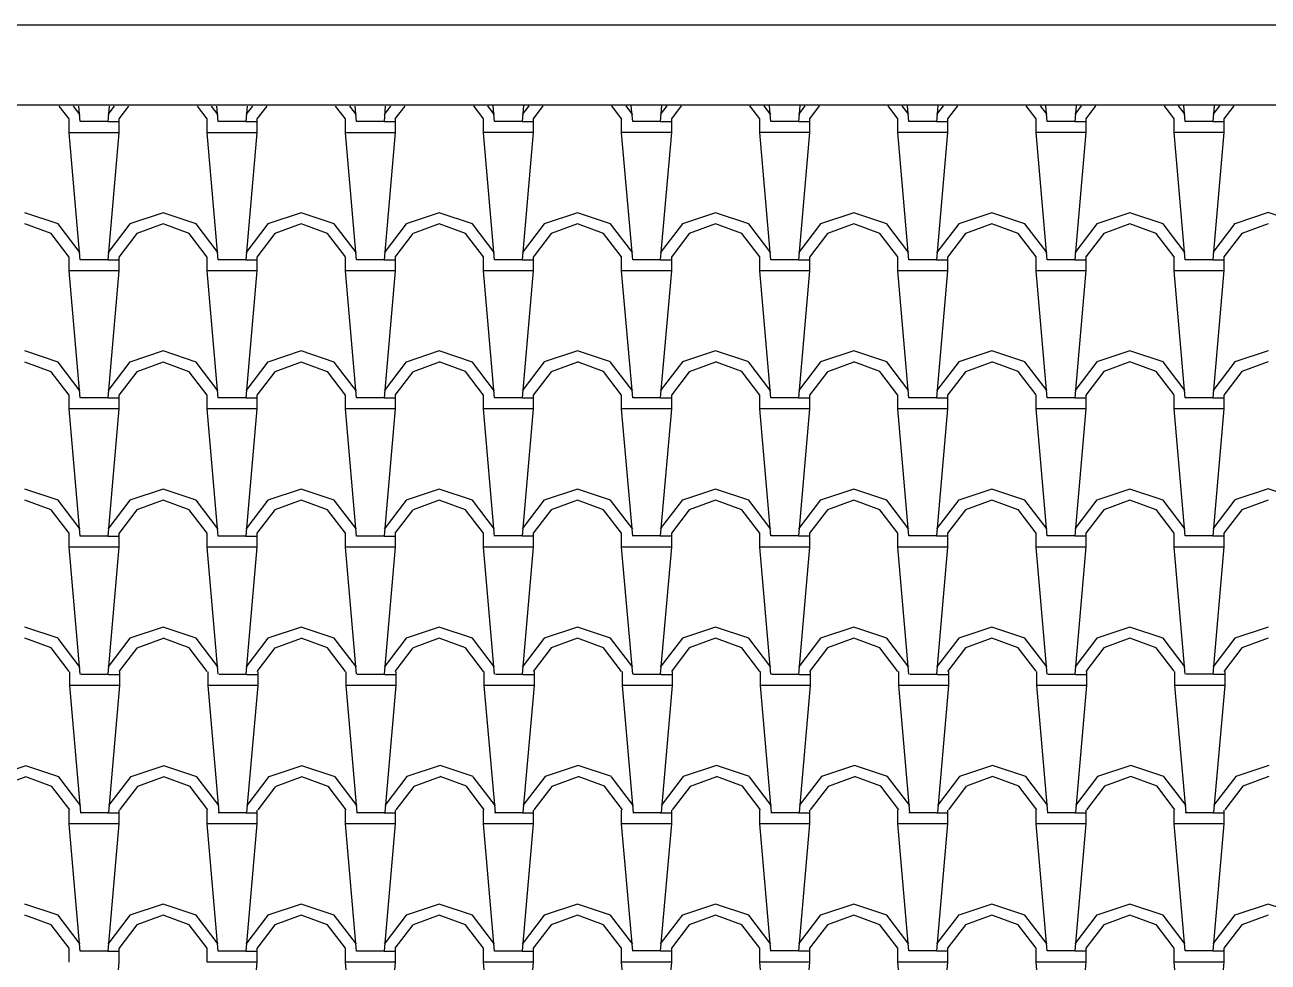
# Model space of a CAD drawing. Extents: x 32549 to 39694, y 7645 to 11950.
# Drawn here: x 34575.8 to 34710.8, y 9009.8 to 9111.5 of the extents above; entities that cross this region are included whole.
import ezdxf

# ---------------------------------------------------------------- set-up
doc = ezdxf.new("R2010")
doc.units = 0
doc.header["$LTSCALE"] = 80
doc.header["$MEASUREMENT"] = 0
doc.layers.add('C3', color=3, linetype='CONTINUOUS')
doc.layers.add('ROOF', color=11, linetype='CONTINUOUS')

msp = doc.modelspace()

# ---------------------------------------------------------------- linework, layer by layer
at = {"layer": 'C3'}
for p, q in [((34171.15, 9111.55), (34986.15, 9111.55)), ((34171.15, 9102.88), (34986.15, 9102.88))]:
    msp.add_line(p, q, dxfattribs=at)
at = {"layer": 'ROOF'}
for p, q in [((34580.64, 9101.34), (34579.57, 9102.73)), ((34581.84, 9101.78), (34581.12, 9102.73)), ((34581.84, 9101.04), (34581.69, 9102.73)), ((34584.98, 9102.73), (34584.84, 9101.04)), ((34585.55, 9102.73), (34584.84, 9101.8)), ((34587.1, 9102.73), (34586.03, 9101.33)), ((34595.64, 9101.34), (34594.57, 9102.73)), ((34596.84, 9101.79), (34596.12, 9102.73)), ((34596.84, 9101.04), (34596.69, 9102.73)), ((34599.98, 9102.73), (34599.84, 9101.04)), ((34600.55, 9102.73), (34599.84, 9101.8)), ((34602.1, 9102.73), (34601.03, 9101.33)), ((34610.64, 9101.35), (34609.58, 9102.73)), ((34611.84, 9101.79), (34611.12, 9102.73)), ((34611.84, 9101.04), (34611.69, 9102.73)), ((34614.98, 9102.73), (34614.84, 9101.05)), ((34615.55, 9102.73), (34614.84, 9101.8)), ((34617.1, 9102.73), (34616.03, 9101.34)), ((34625.64, 9101.35), (34624.58, 9102.74)), ((34626.84, 9101.79), (34626.12, 9102.74)), ((34626.84, 9101.04), (34626.69, 9102.74)), ((34629.98, 9102.74), (34629.84, 9101.05)), ((34630.55, 9102.74), (34629.84, 9101.81)), ((34632.1, 9102.74), (34631.03, 9101.34)), ((34640.64, 9101.35), (34639.58, 9102.74)), ((34641.84, 9101.79), (34641.12, 9102.74)), ((34641.84, 9101.04), (34641.69, 9102.74)), ((34644.98, 9102.74), (34644.84, 9101.05)), ((34645.55, 9102.74), (34644.84, 9101.81)), ((34647.1, 9102.74), (34646.04, 9101.34)), ((34655.64, 9101.35), (34654.58, 9102.74)), ((34656.84, 9101.79), (34656.12, 9102.74)), ((34656.84, 9101.05), (34656.69, 9102.74)), ((34659.99, 9102.74), (34659.84, 9101.05)), ((34660.55, 9102.74), (34659.84, 9101.81)), ((34662.1, 9102.74), (34661.04, 9101.34)), ((34670.64, 9101.35), (34669.58, 9102.74)), ((34671.84, 9101.8), (34671.12, 9102.74)), ((34671.84, 9101.05), (34671.69, 9102.74)), ((34674.99, 9102.74), (34674.84, 9101.05)), ((34675.55, 9102.74), (34674.84, 9101.81)), ((34677.1, 9102.74), (34676.04, 9101.34)), ((34685.64, 9101.36), (34684.58, 9102.74)), ((34686.84, 9101.8), (34686.12, 9102.74)), ((34686.84, 9101.05), (34686.69, 9102.74)), ((34689.99, 9102.74), (34689.84, 9101.06)), ((34690.55, 9102.74), (34689.84, 9101.81)), ((34692.11, 9102.74), (34691.04, 9101.35)), ((34700.64, 9101.36), (34699.58, 9102.75)), ((34701.84, 9101.8), (34701.12, 9102.75)), ((34701.84, 9101.05), (34701.69, 9102.75)), ((34705.55, 9102.75), (34704.84, 9101.82)), ((34704.99, 9102.75), (34704.84, 9101.06)), ((34707.11, 9102.75), (34706.04, 9101.35)), ((34580.64, 9099.84), (34580.64, 9101.34)), ((34584.84, 9101.04), (34581.84, 9101.04)), ((34584.84, 9101.04), (34586.04, 9101.04)), ((34586.04, 9101.34), (34586.04, 9099.84)), ((34595.64, 9099.84), (34595.64, 9101.34)), ((34599.84, 9101.04), (34596.84, 9101.04)), ((34599.84, 9101.04), (34601.04, 9101.04)), ((34601.04, 9101.34), (34601.04, 9099.84)), ((34610.64, 9099.84), (34610.64, 9101.34)), ((34614.84, 9101.04), (34611.84, 9101.04)), ((34614.84, 9101.04), (34616.04, 9101.04)), ((34616.04, 9101.34), (34616.04, 9099.84)), ((34625.64, 9099.85), (34625.64, 9101.35)), ((34629.84, 9101.05), (34626.84, 9101.05)), ((34629.84, 9101.05), (34631.04, 9101.05)), ((34631.04, 9101.35), (34631.04, 9099.85)), ((34640.64, 9099.85), (34640.64, 9101.35)), ((34644.84, 9101.05), (34641.84, 9101.05)), ((34644.84, 9101.05), (34646.04, 9101.05)), ((34646.04, 9101.35), (34646.04, 9099.85)), ((34655.64, 9099.85), (34655.64, 9101.35)), ((34659.84, 9101.05), (34656.84, 9101.05)), ((34659.84, 9101.05), (34661.04, 9101.05)), ((34661.04, 9101.35), (34661.04, 9099.85)), ((34670.64, 9099.85), (34670.64, 9101.35)), ((34674.84, 9101.05), (34671.84, 9101.05)), ((34674.84, 9101.05), (34676.04, 9101.05)), ((34676.04, 9101.35), (34676.04, 9099.85)), ((34685.64, 9099.85), (34685.64, 9101.35)), ((34689.84, 9101.05), (34686.84, 9101.05)), ((34689.84, 9101.05), (34691.04, 9101.05)), ((34691.04, 9101.35), (34691.04, 9099.85)), ((34700.64, 9099.85), (34700.64, 9101.35)), ((34704.84, 9101.05), (34701.84, 9101.05)), ((34704.84, 9101.05), (34706.04, 9101.05)), ((34706.04, 9101.35), (34706.04, 9099.85)), ((34581.84, 9086.04), (34580.64, 9099.84)), ((34584.84, 9099.84), (34580.64, 9099.84)), ((34586.04, 9099.84), (34584.84, 9099.84)), ((34586.04, 9099.84), (34584.84, 9086.04)), ((34596.84, 9086.04), (34595.64, 9099.84)), ((34599.84, 9099.84), (34595.64, 9099.84)), ((34601.04, 9099.84), (34599.84, 9099.84)), ((34601.04, 9099.84), (34599.84, 9086.04)), ((34611.84, 9086.04), (34610.64, 9099.84)), ((34614.84, 9099.84), (34610.64, 9099.84)), ((34616.04, 9099.85), (34614.84, 9086.05)), ((34616.04, 9099.84), (34614.84, 9099.84)), ((34629.84, 9099.85), (34625.64, 9099.85)), ((34626.84, 9086.04), (34625.64, 9099.84)), ((34631.04, 9099.85), (34629.84, 9099.85)), ((34631.04, 9099.85), (34629.84, 9086.05)), ((34644.84, 9099.85), (34640.64, 9099.85)), ((34641.84, 9086.04), (34640.64, 9099.84)), ((34646.04, 9099.85), (34644.84, 9099.85)), ((34646.04, 9099.85), (34644.84, 9086.05)), ((34656.84, 9086.05), (34655.64, 9099.85)), ((34659.84, 9099.85), (34655.64, 9099.85)), ((34661.04, 9099.85), (34659.84, 9099.85)), ((34661.04, 9099.85), (34659.84, 9086.05)), ((34671.84, 9086.05), (34670.64, 9099.85)), ((34674.84, 9099.85), (34670.64, 9099.85)), ((34676.04, 9099.85), (34674.84, 9099.85)), ((34676.04, 9099.85), (34674.84, 9086.05)), ((34686.84, 9086.05), (34685.64, 9099.85)), ((34689.84, 9099.85), (34685.64, 9099.85)), ((34691.04, 9099.86), (34689.84, 9086.06)), ((34691.04, 9099.85), (34689.84, 9099.85)), ((34704.84, 9099.85), (34700.64, 9099.85)), ((34701.84, 9086.05), (34700.64, 9099.85)), ((34706.04, 9099.86), (34704.84, 9086.06)), ((34706.04, 9099.85), (34704.84, 9099.85)), ((34579.44, 9089.94), (34575.84, 9091.14)), ((34578.69, 9088.89), (34575.84, 9089.94)), ((34581.84, 9086.78), (34579.44, 9089.93)), ((34587.24, 9089.95), (34584.84, 9086.8)), ((34590.84, 9091.14), (34587.24, 9089.94)), ((34594.44, 9089.94), (34590.84, 9091.14)), ((34593.69, 9088.89), (34590.84, 9089.94)), ((34596.84, 9086.79), (34594.44, 9089.94)), ((34602.24, 9089.95), (34599.84, 9086.8)), ((34605.84, 9091.14), (34602.24, 9089.94)), ((34605.84, 9089.93), (34602.99, 9088.88)), ((34609.44, 9089.94), (34605.84, 9091.14)), ((34608.69, 9088.89), (34605.84, 9089.94)), ((34611.84, 9086.79), (34609.44, 9089.94)), ((34617.24, 9089.95), (34614.84, 9086.8)), ((34620.84, 9091.14), (34617.24, 9089.94)), ((34620.84, 9089.94), (34617.99, 9088.89)), ((34624.44, 9089.94), (34620.84, 9091.14)), ((34623.69, 9088.89), (34620.84, 9089.94)), ((34626.84, 9086.79), (34624.44, 9089.94)), ((34632.24, 9089.96), (34629.84, 9086.81)), ((34635.84, 9091.15), (34632.24, 9089.95)), ((34635.84, 9089.94), (34632.99, 9088.89)), ((34639.44, 9089.95), (34635.84, 9091.15)), ((34638.69, 9088.9), (34635.84, 9089.95)), ((34641.84, 9086.79), (34639.44, 9089.94)), ((34647.24, 9089.96), (34644.84, 9086.81)), ((34650.84, 9091.15), (34647.24, 9089.95)), ((34650.84, 9089.94), (34647.99, 9088.89)), ((34654.44, 9089.95), (34650.84, 9091.15)), ((34653.69, 9088.9), (34650.84, 9089.95)), ((34656.84, 9086.79), (34654.44, 9089.94)), ((34662.24, 9089.96), (34659.84, 9086.81)), ((34665.84, 9091.15), (34662.24, 9089.95)), ((34665.84, 9089.94), (34662.99, 9088.89)), ((34669.44, 9089.95), (34665.84, 9091.15)), ((34668.69, 9088.9), (34665.84, 9089.95)), ((34671.84, 9086.8), (34669.44, 9089.95)), ((34677.24, 9089.96), (34674.84, 9086.81)), ((34680.84, 9091.15), (34677.24, 9089.95)), ((34680.84, 9089.94), (34677.99, 9088.89)), ((34684.44, 9089.95), (34680.84, 9091.15)), ((34683.69, 9088.9), (34680.84, 9089.95)), ((34686.84, 9086.8), (34684.44, 9089.95)), ((34692.24, 9089.96), (34689.84, 9086.81)), ((34695.84, 9091.15), (34692.24, 9089.95)), ((34695.84, 9089.95), (34692.99, 9088.9)), ((34699.44, 9089.95), (34695.84, 9091.15)), ((34698.69, 9088.9), (34695.84, 9089.95)), ((34701.84, 9086.8), (34699.44, 9089.95)), ((34707.24, 9089.97), (34704.84, 9086.82)), ((34710.84, 9091.16), (34707.24, 9089.96)), ((34710.84, 9089.95), (34707.99, 9088.9)), ((34714.44, 9089.96), (34710.84, 9091.16)), ((34580.64, 9086.34), (34578.69, 9088.89)), ((34587.98, 9088.88), (34586.03, 9086.33)), ((34590.84, 9089.93), (34587.99, 9088.88)), ((34595.64, 9086.34), (34593.69, 9088.89)), ((34602.98, 9088.88), (34601.03, 9086.33)), ((34610.64, 9086.35), (34608.69, 9088.9)), ((34617.98, 9088.89), (34616.03, 9086.34)), ((34625.64, 9086.35), (34623.69, 9088.9)), ((34632.98, 9088.89), (34631.03, 9086.34)), ((34640.64, 9086.35), (34638.69, 9088.9)), ((34647.99, 9088.89), (34646.04, 9086.34)), ((34655.64, 9086.35), (34653.69, 9088.9)), ((34662.99, 9088.89), (34661.04, 9086.34)), ((34670.64, 9086.35), (34668.69, 9088.9)), ((34677.99, 9088.89), (34676.04, 9086.34)), ((34685.64, 9086.36), (34683.69, 9088.91)), ((34692.99, 9088.9), (34691.04, 9086.35)), ((34700.64, 9086.36), (34698.69, 9088.91)), ((34707.99, 9088.9), (34706.04, 9086.35)), ((34580.64, 9084.84), (34580.64, 9086.34)), ((34584.84, 9086.04), (34581.84, 9086.04)), ((34584.84, 9086.04), (34586.04, 9086.04)), ((34586.04, 9086.34), (34586.04, 9084.84)), ((34595.64, 9084.84), (34595.64, 9086.34)), ((34599.84, 9086.04), (34596.84, 9086.04)), ((34599.84, 9086.04), (34601.04, 9086.04)), ((34601.04, 9086.34), (34601.04, 9084.84)), ((34610.64, 9084.84), (34610.64, 9086.34)), ((34614.84, 9086.04), (34611.84, 9086.04)), ((34614.84, 9086.04), (34616.04, 9086.04)), ((34616.04, 9086.34), (34616.04, 9084.84)), ((34625.64, 9084.85), (34625.64, 9086.35)), ((34629.84, 9086.05), (34626.84, 9086.05)), ((34629.84, 9086.05), (34631.04, 9086.05)), ((34631.04, 9086.35), (34631.04, 9084.85)), ((34640.64, 9084.85), (34640.64, 9086.35)), ((34644.84, 9086.05), (34641.84, 9086.05)), ((34644.84, 9086.05), (34646.04, 9086.05)), ((34646.04, 9086.35), (34646.04, 9084.85)), ((34655.64, 9084.85), (34655.64, 9086.35)), ((34659.84, 9086.05), (34656.84, 9086.05)), ((34659.84, 9086.05), (34661.04, 9086.05)), ((34661.04, 9086.35), (34661.04, 9084.85)), ((34670.64, 9084.85), (34670.64, 9086.35)), ((34674.84, 9086.05), (34671.84, 9086.05)), ((34674.84, 9086.05), (34676.04, 9086.05)), ((34676.04, 9086.35), (34676.04, 9084.85)), ((34685.64, 9084.85), (34685.64, 9086.35)), ((34689.84, 9086.05), (34686.84, 9086.05)), ((34689.84, 9086.05), (34691.04, 9086.05)), ((34691.04, 9086.35), (34691.04, 9084.85)), ((34700.64, 9084.85), (34700.64, 9086.35)), ((34704.84, 9086.05), (34701.84, 9086.05)), ((34704.84, 9086.05), (34706.04, 9086.05)), ((34706.04, 9086.35), (34706.04, 9084.85)), ((34581.84, 9071.04), (34580.64, 9084.84)), ((34584.84, 9084.84), (34580.64, 9084.84)), ((34586.04, 9084.84), (34584.84, 9084.84)), ((34586.04, 9084.84), (34584.84, 9071.04)), ((34596.84, 9071.04), (34595.64, 9084.84)), ((34599.84, 9084.84), (34595.64, 9084.84)), ((34601.04, 9084.84), (34599.84, 9084.84)), ((34601.04, 9084.84), (34599.84, 9071.04)), ((34611.84, 9071.04), (34610.64, 9084.84)), ((34614.84, 9084.84), (34610.64, 9084.84)), ((34616.04, 9084.85), (34614.84, 9071.05)), ((34616.04, 9084.84), (34614.84, 9084.84)), ((34629.84, 9084.85), (34625.64, 9084.85)), ((34626.84, 9071.04), (34625.64, 9084.84)), ((34631.04, 9084.85), (34629.84, 9084.85)), ((34631.04, 9084.85), (34629.84, 9071.05)), ((34644.84, 9084.85), (34640.64, 9084.85)), ((34641.84, 9071.04), (34640.64, 9084.84)), ((34646.04, 9084.85), (34644.84, 9084.85)), ((34646.04, 9084.85), (34644.84, 9071.05)), ((34656.84, 9071.05), (34655.64, 9084.85)), ((34659.84, 9084.85), (34655.64, 9084.85)), ((34661.04, 9084.85), (34659.84, 9084.85)), ((34661.04, 9084.85), (34659.84, 9071.05)), ((34671.84, 9071.05), (34670.64, 9084.85)), ((34674.84, 9084.85), (34670.64, 9084.85)), ((34676.04, 9084.85), (34674.84, 9084.85)), ((34676.04, 9084.85), (34674.84, 9071.05)), ((34686.84, 9071.05), (34685.64, 9084.85)), ((34689.84, 9084.85), (34685.64, 9084.85)), ((34691.04, 9084.86), (34689.84, 9071.06)), ((34691.04, 9084.85), (34689.84, 9084.85)), ((34704.84, 9084.85), (34700.64, 9084.85)), ((34701.84, 9071.05), (34700.64, 9084.85)), ((34706.04, 9084.86), (34704.84, 9071.06)), ((34706.04, 9084.85), (34704.84, 9084.85)), ((34579.44, 9074.94), (34575.84, 9076.14)), ((34590.84, 9076.14), (34587.24, 9074.94)), ((34594.44, 9074.94), (34590.84, 9076.14)), ((34605.84, 9076.14), (34602.24, 9074.94)), ((34609.44, 9074.94), (34605.84, 9076.14)), ((34620.84, 9076.14), (34617.24, 9074.94)), ((34624.44, 9074.94), (34620.84, 9076.14)), ((34635.84, 9076.15), (34632.24, 9074.95)), ((34639.44, 9074.95), (34635.84, 9076.15)), ((34650.84, 9076.15), (34647.24, 9074.95)), ((34654.44, 9074.95), (34650.84, 9076.15)), ((34665.84, 9076.15), (34662.24, 9074.95)), ((34669.44, 9074.95), (34665.84, 9076.15)), ((34680.84, 9076.15), (34677.24, 9074.95)), ((34684.44, 9074.95), (34680.84, 9076.15)), ((34695.84, 9076.15), (34692.24, 9074.95)), ((34699.44, 9074.95), (34695.84, 9076.15)), ((34710.84, 9076.16), (34707.24, 9074.96)), ((34578.69, 9073.89), (34575.84, 9074.94)), ((34580.64, 9071.34), (34578.69, 9073.89)), ((34581.84, 9071.78), (34579.44, 9074.93)), ((34587.24, 9074.95), (34584.84, 9071.8)), ((34587.98, 9073.88), (34586.03, 9071.33)), ((34590.84, 9074.93), (34587.99, 9073.88)), ((34593.69, 9073.89), (34590.84, 9074.94)), ((34595.64, 9071.34), (34593.69, 9073.89)), ((34596.84, 9071.79), (34594.44, 9074.94)), ((34602.24, 9074.95), (34599.84, 9071.8)), ((34602.98, 9073.88), (34601.03, 9071.33)), ((34605.84, 9074.93), (34602.99, 9073.88)), ((34608.69, 9073.89), (34605.84, 9074.94)), ((34610.64, 9071.35), (34608.69, 9073.9)), ((34611.84, 9071.79), (34609.44, 9074.94)), ((34617.24, 9074.95), (34614.84, 9071.8)), ((34617.98, 9073.89), (34616.03, 9071.34)), ((34620.84, 9074.94), (34617.99, 9073.89)), ((34623.69, 9073.9), (34620.84, 9074.95)), ((34625.64, 9071.35), (34623.69, 9073.9)), ((34626.84, 9071.79), (34624.44, 9074.94)), ((34632.24, 9074.96), (34629.84, 9071.81)), ((34632.98, 9073.89), (34631.03, 9071.34)), ((34635.84, 9074.94), (34632.99, 9073.89)), ((34638.69, 9073.9), (34635.84, 9074.95)), ((34640.64, 9071.35), (34638.69, 9073.9)), ((34641.84, 9071.79), (34639.44, 9074.94)), ((34647.24, 9074.96), (34644.84, 9071.81)), ((34647.99, 9073.89), (34646.04, 9071.34)), ((34650.84, 9074.94), (34647.99, 9073.89)), ((34653.69, 9073.9), (34650.84, 9074.95)), ((34655.64, 9071.35), (34653.69, 9073.9)), ((34656.84, 9071.79), (34654.44, 9074.94)), ((34662.24, 9074.96), (34659.84, 9071.81)), ((34662.99, 9073.89), (34661.04, 9071.34)), ((34665.84, 9074.94), (34662.99, 9073.89)), ((34668.69, 9073.9), (34665.84, 9074.95)), ((34670.64, 9071.35), (34668.69, 9073.9)), ((34671.84, 9071.8), (34669.44, 9074.95)), ((34677.24, 9074.96), (34674.84, 9071.81)), ((34677.99, 9073.89), (34676.04, 9071.34)), ((34680.84, 9074.94), (34677.99, 9073.89)), ((34683.69, 9073.9), (34680.84, 9074.95)), ((34685.64, 9071.36), (34683.69, 9073.91)), ((34686.84, 9071.8), (34684.44, 9074.95)), ((34692.24, 9074.96), (34689.84, 9071.81)), ((34692.99, 9073.9), (34691.04, 9071.35)), ((34695.84, 9074.95), (34692.99, 9073.9)), ((34698.69, 9073.9), (34695.84, 9074.95)), ((34700.64, 9071.36), (34698.69, 9073.91)), ((34701.84, 9071.8), (34699.44, 9074.95)), ((34707.24, 9074.97), (34704.84, 9071.82)), ((34707.99, 9073.9), (34706.04, 9071.35)), ((34710.84, 9074.95), (34707.99, 9073.9)), ((34580.64, 9069.84), (34580.64, 9071.34)), ((34584.84, 9071.04), (34581.84, 9071.04)), ((34584.84, 9071.04), (34586.04, 9071.04)), ((34586.04, 9071.34), (34586.04, 9069.84)), ((34595.64, 9069.84), (34595.64, 9071.34)), ((34599.84, 9071.04), (34596.84, 9071.04)), ((34599.84, 9071.04), (34601.04, 9071.04)), ((34601.04, 9071.34), (34601.04, 9069.84)), ((34610.64, 9069.84), (34610.64, 9071.34)), ((34614.84, 9071.04), (34611.84, 9071.04)), ((34614.84, 9071.04), (34616.04, 9071.04)), ((34616.04, 9071.34), (34616.04, 9069.84)), ((34625.64, 9069.85), (34625.64, 9071.35)), ((34629.84, 9071.05), (34626.84, 9071.05)), ((34629.84, 9071.05), (34631.04, 9071.05)), ((34631.04, 9071.35), (34631.04, 9069.85)), ((34640.64, 9069.85), (34640.64, 9071.35)), ((34644.84, 9071.05), (34641.84, 9071.05)), ((34644.84, 9071.05), (34646.04, 9071.05)), ((34646.04, 9071.35), (34646.04, 9069.85)), ((34655.64, 9069.85), (34655.64, 9071.35)), ((34659.84, 9071.05), (34656.84, 9071.05)), ((34659.84, 9071.05), (34661.04, 9071.05)), ((34661.04, 9071.35), (34661.04, 9069.85)), ((34670.64, 9069.85), (34670.64, 9071.35)), ((34674.84, 9071.05), (34671.84, 9071.05)), ((34674.84, 9071.05), (34676.04, 9071.05)), ((34676.04, 9071.35), (34676.04, 9069.85)), ((34685.64, 9069.85), (34685.64, 9071.35)), ((34689.84, 9071.05), (34686.84, 9071.05)), ((34689.84, 9071.05), (34691.04, 9071.05)), ((34691.04, 9071.35), (34691.04, 9069.85)), ((34700.64, 9069.85), (34700.64, 9071.35)), ((34704.84, 9071.05), (34701.84, 9071.05)), ((34704.84, 9071.05), (34706.04, 9071.05)), ((34706.04, 9071.35), (34706.04, 9069.85)), ((34584.84, 9069.84), (34580.64, 9069.84)), ((34581.84, 9056.04), (34580.64, 9069.84)), ((34586.04, 9069.84), (34584.84, 9069.84)), ((34586.04, 9069.84), (34584.84, 9056.04)), ((34599.84, 9069.84), (34595.64, 9069.84)), ((34596.84, 9056.04), (34595.64, 9069.84)), ((34601.04, 9069.85), (34599.84, 9056.05)), ((34601.04, 9069.84), (34599.84, 9069.84)), ((34614.84, 9069.84), (34610.64, 9069.84)), ((34611.84, 9056.04), (34610.64, 9069.84)), ((34616.04, 9069.85), (34614.84, 9056.05)), ((34616.04, 9069.84), (34614.84, 9069.84)), ((34629.84, 9069.85), (34625.64, 9069.85)), ((34626.84, 9056.04), (34625.64, 9069.84)), ((34631.04, 9069.85), (34629.84, 9069.85)), ((34631.04, 9069.85), (34629.84, 9056.05)), ((34644.84, 9069.85), (34640.64, 9069.85)), ((34641.84, 9056.04), (34640.64, 9069.84)), ((34646.04, 9069.85), (34644.84, 9069.85)), ((34646.04, 9069.85), (34644.84, 9056.05)), ((34659.84, 9069.85), (34655.64, 9069.85)), ((34656.84, 9056.05), (34655.64, 9069.85)), ((34661.04, 9069.85), (34659.84, 9069.85)), ((34661.04, 9069.85), (34659.84, 9056.05)), ((34674.84, 9069.85), (34670.64, 9069.85)), ((34671.84, 9056.05), (34670.64, 9069.85)), ((34676.04, 9069.85), (34674.84, 9069.85)), ((34676.04, 9069.85), (34674.84, 9056.05)), ((34689.84, 9069.85), (34685.64, 9069.85)), ((34686.84, 9056.05), (34685.64, 9069.85)), ((34691.04, 9069.86), (34689.84, 9056.06)), ((34691.04, 9069.85), (34689.84, 9069.85)), ((34701.84, 9056.05), (34700.64, 9069.85)), ((34704.84, 9069.85), (34700.64, 9069.85)), ((34706.04, 9069.86), (34704.84, 9056.06)), ((34706.04, 9069.85), (34704.84, 9069.85)), ((34579.44, 9059.94), (34575.84, 9061.14)), ((34590.84, 9061.14), (34587.24, 9059.94)), ((34594.44, 9059.94), (34590.84, 9061.14)), ((34605.84, 9061.14), (34602.24, 9059.94)), ((34609.44, 9059.94), (34605.84, 9061.14)), ((34620.84, 9061.14), (34617.24, 9059.94)), ((34624.44, 9059.94), (34620.84, 9061.14)), ((34635.84, 9061.15), (34632.24, 9059.95)), ((34639.44, 9059.95), (34635.84, 9061.15)), ((34650.84, 9061.15), (34647.24, 9059.95)), ((34654.44, 9059.95), (34650.84, 9061.15)), ((34665.84, 9061.15), (34662.24, 9059.95)), ((34669.44, 9059.95), (34665.84, 9061.15)), ((34680.84, 9061.15), (34677.24, 9059.95)), ((34684.44, 9059.95), (34680.84, 9061.15)), ((34695.84, 9061.15), (34692.24, 9059.95)), ((34699.44, 9059.95), (34695.84, 9061.15)), ((34710.84, 9061.16), (34707.24, 9059.96)), ((34714.44, 9059.96), (34710.84, 9061.16)), ((34578.69, 9058.89), (34575.84, 9059.94)), ((34580.64, 9056.34), (34578.69, 9058.89)), ((34581.84, 9056.78), (34579.44, 9059.93)), ((34587.24, 9059.95), (34584.84, 9056.8)), ((34587.98, 9058.88), (34586.03, 9056.33)), ((34590.84, 9059.93), (34587.99, 9058.88)), ((34593.69, 9058.89), (34590.84, 9059.94)), ((34595.64, 9056.34), (34593.69, 9058.89)), ((34596.84, 9056.79), (34594.44, 9059.94)), ((34602.24, 9059.95), (34599.84, 9056.8)), ((34602.98, 9058.89), (34601.03, 9056.34)), ((34605.84, 9059.93), (34602.99, 9058.88)), ((34608.69, 9058.89), (34605.84, 9059.94)), ((34610.64, 9056.35), (34608.69, 9058.9)), ((34611.84, 9056.79), (34609.44, 9059.94)), ((34617.24, 9059.95), (34614.84, 9056.8)), ((34617.98, 9058.89), (34616.03, 9056.34)), ((34620.84, 9059.94), (34617.99, 9058.89)), ((34623.69, 9058.9), (34620.84, 9059.95)), ((34625.64, 9056.35), (34623.69, 9058.9)), ((34626.84, 9056.79), (34624.44, 9059.94)), ((34632.24, 9059.96), (34629.84, 9056.81)), ((34632.98, 9058.89), (34631.03, 9056.34)), ((34635.84, 9059.94), (34632.99, 9058.89)), ((34638.69, 9058.9), (34635.84, 9059.95)), ((34640.64, 9056.35), (34638.69, 9058.9)), ((34641.84, 9056.79), (34639.44, 9059.94)), ((34647.24, 9059.96), (34644.84, 9056.81)), ((34647.99, 9058.89), (34646.04, 9056.34)), ((34650.84, 9059.94), (34647.99, 9058.89)), ((34653.69, 9058.9), (34650.84, 9059.95)), ((34655.64, 9056.35), (34653.69, 9058.9)), ((34656.84, 9056.79), (34654.44, 9059.94)), ((34662.24, 9059.96), (34659.84, 9056.81)), ((34662.99, 9058.89), (34661.04, 9056.34)), ((34665.84, 9059.94), (34662.99, 9058.89)), ((34668.69, 9058.9), (34665.84, 9059.95)), ((34670.64, 9056.35), (34668.69, 9058.9)), ((34671.84, 9056.8), (34669.44, 9059.95)), ((34677.24, 9059.96), (34674.84, 9056.81)), ((34677.99, 9058.89), (34676.04, 9056.34)), ((34680.84, 9059.94), (34677.99, 9058.89)), ((34683.69, 9058.9), (34680.84, 9059.95)), ((34685.64, 9056.36), (34683.69, 9058.91)), ((34686.84, 9056.8), (34684.44, 9059.95)), ((34692.24, 9059.96), (34689.84, 9056.81)), ((34692.99, 9058.9), (34691.04, 9056.35)), ((34695.84, 9059.95), (34692.99, 9058.9)), ((34698.69, 9058.9), (34695.84, 9059.95)), ((34700.64, 9056.36), (34698.69, 9058.91)), ((34701.84, 9056.8), (34699.44, 9059.95)), ((34707.24, 9059.97), (34704.84, 9056.82)), ((34707.99, 9058.9), (34706.04, 9056.35)), ((34710.84, 9059.95), (34707.99, 9058.9)), ((34580.64, 9054.84), (34580.64, 9056.34)), ((34586.04, 9056.34), (34586.04, 9054.84)), ((34595.64, 9054.84), (34595.64, 9056.34)), ((34601.04, 9056.34), (34601.04, 9054.84)), ((34610.64, 9054.84), (34610.64, 9056.34)), ((34616.04, 9056.34), (34616.04, 9054.84)), ((34625.64, 9054.85), (34625.64, 9056.35)), ((34631.04, 9056.35), (34631.04, 9054.85)), ((34640.64, 9054.85), (34640.64, 9056.35)), ((34646.04, 9056.35), (34646.04, 9054.85)), ((34655.64, 9054.85), (34655.64, 9056.35)), ((34661.04, 9056.35), (34661.04, 9054.85)), ((34670.64, 9054.85), (34670.64, 9056.35)), ((34676.04, 9056.35), (34676.04, 9054.85)), ((34685.64, 9054.85), (34685.64, 9056.35)), ((34691.04, 9056.35), (34691.04, 9054.85)), ((34700.64, 9054.85), (34700.64, 9056.35)), ((34706.04, 9056.35), (34706.04, 9054.85)), ((34584.84, 9054.84), (34580.64, 9054.84)), ((34581.84, 9041.04), (34580.64, 9054.84)), ((34584.84, 9056.04), (34581.84, 9056.04)), ((34584.84, 9056.04), (34586.04, 9056.04)), ((34586.04, 9054.84), (34584.84, 9041.04)), ((34586.04, 9054.84), (34584.84, 9054.84)), ((34599.84, 9054.84), (34595.64, 9054.84)), ((34596.84, 9041.04), (34595.64, 9054.84)), ((34599.84, 9056.04), (34596.84, 9056.04)), ((34599.84, 9056.04), (34601.04, 9056.04)), ((34601.04, 9054.85), (34599.84, 9041.05)), ((34601.04, 9054.84), (34599.84, 9054.84)), ((34614.84, 9054.84), (34610.64, 9054.84)), ((34611.84, 9041.04), (34610.64, 9054.84)), ((34614.84, 9056.04), (34611.84, 9056.04)), ((34614.84, 9056.04), (34616.04, 9056.04)), ((34616.04, 9054.85), (34614.84, 9041.05)), ((34616.04, 9054.84), (34614.84, 9054.84)), ((34629.84, 9054.85), (34625.64, 9054.85)), ((34626.84, 9041.04), (34625.64, 9054.84)), ((34629.84, 9056.05), (34626.84, 9056.05)), ((34629.84, 9056.05), (34631.04, 9056.05)), ((34631.04, 9054.85), (34629.84, 9041.05)), ((34631.04, 9054.85), (34629.84, 9054.85)), ((34644.84, 9054.85), (34640.64, 9054.85)), ((34641.84, 9041.04), (34640.64, 9054.84)), ((34644.84, 9056.05), (34641.84, 9056.05)), ((34644.84, 9056.05), (34646.04, 9056.05)), ((34646.04, 9054.85), (34644.84, 9041.05)), ((34646.04, 9054.85), (34644.84, 9054.85)), ((34659.84, 9054.85), (34655.64, 9054.85)), ((34656.84, 9041.05), (34655.64, 9054.85)), ((34659.84, 9056.05), (34656.84, 9056.05)), ((34659.84, 9056.05), (34661.04, 9056.05)), ((34661.04, 9054.85), (34659.84, 9041.05)), ((34661.04, 9054.85), (34659.84, 9054.85)), ((34674.84, 9054.85), (34670.64, 9054.85)), ((34671.84, 9041.05), (34670.64, 9054.85)), ((34674.84, 9056.05), (34671.84, 9056.05)), ((34674.84, 9056.05), (34676.04, 9056.05)), ((34676.04, 9054.85), (34674.84, 9041.05)), ((34676.04, 9054.85), (34674.84, 9054.85)), ((34689.84, 9054.85), (34685.64, 9054.85)), ((34686.84, 9041.05), (34685.64, 9054.85)), ((34689.84, 9056.05), (34686.84, 9056.05)), ((34689.84, 9056.05), (34691.04, 9056.05)), ((34691.04, 9054.86), (34689.84, 9041.06)), ((34691.04, 9054.85), (34689.84, 9054.85)), ((34701.84, 9041.05), (34700.64, 9054.85)), ((34704.84, 9054.85), (34700.64, 9054.85)), ((34704.84, 9056.05), (34701.84, 9056.05)), ((34704.84, 9056.05), (34706.04, 9056.05)), ((34706.04, 9054.86), (34704.84, 9041.06)), ((34706.04, 9054.85), (34704.84, 9054.85)), ((34579.44, 9044.94), (34575.84, 9046.14)), ((34590.84, 9046.14), (34587.24, 9044.94)), ((34594.44, 9044.94), (34590.84, 9046.14)), ((34605.84, 9046.14), (34602.24, 9044.94)), ((34609.44, 9044.94), (34605.84, 9046.14)), ((34620.84, 9046.14), (34617.24, 9044.94)), ((34624.44, 9044.94), (34620.84, 9046.14)), ((34635.84, 9046.15), (34632.24, 9044.95)), ((34639.44, 9044.95), (34635.84, 9046.15)), ((34650.84, 9046.15), (34647.24, 9044.95)), ((34654.44, 9044.95), (34650.84, 9046.15)), ((34665.84, 9046.15), (34662.24, 9044.95)), ((34669.44, 9044.95), (34665.84, 9046.15)), ((34680.84, 9046.15), (34677.24, 9044.95)), ((34684.44, 9044.95), (34680.84, 9046.15)), ((34695.84, 9046.15), (34692.24, 9044.95)), ((34699.44, 9044.95), (34695.84, 9046.15)), ((34710.84, 9046.16), (34707.24, 9044.96)), ((34578.69, 9043.89), (34575.84, 9044.94)), ((34581.84, 9041.78), (34579.44, 9044.93)), ((34587.24, 9044.95), (34584.84, 9041.8)), ((34590.84, 9044.93), (34587.99, 9043.88)), ((34593.69, 9043.89), (34590.84, 9044.94)), ((34596.84, 9041.79), (34594.44, 9044.94)), ((34602.24, 9044.95), (34599.84, 9041.8)), ((34605.84, 9044.93), (34602.99, 9043.88)), ((34608.69, 9043.89), (34605.84, 9044.94)), ((34611.84, 9041.79), (34609.44, 9044.94)), ((34617.24, 9044.95), (34614.84, 9041.8)), ((34620.84, 9044.94), (34617.99, 9043.89)), ((34623.69, 9043.9), (34620.84, 9044.95)), ((34626.84, 9041.79), (34624.44, 9044.94)), ((34632.24, 9044.96), (34629.84, 9041.81)), ((34635.84, 9044.94), (34632.99, 9043.89)), ((34638.69, 9043.9), (34635.84, 9044.95)), ((34641.84, 9041.79), (34639.44, 9044.94)), ((34647.24, 9044.96), (34644.84, 9041.81)), ((34650.84, 9044.94), (34647.99, 9043.89)), ((34653.69, 9043.9), (34650.84, 9044.95)), ((34656.84, 9041.79), (34654.44, 9044.94)), ((34662.24, 9044.96), (34659.84, 9041.81)), ((34665.84, 9044.94), (34662.99, 9043.89)), ((34668.69, 9043.9), (34665.84, 9044.95)), ((34671.84, 9041.8), (34669.44, 9044.95)), ((34677.24, 9044.96), (34674.84, 9041.81)), ((34680.84, 9044.94), (34677.99, 9043.89)), ((34683.69, 9043.9), (34680.84, 9044.95)), ((34686.84, 9041.8), (34684.44, 9044.95)), ((34692.24, 9044.96), (34689.84, 9041.81)), ((34695.84, 9044.95), (34692.99, 9043.9)), ((34698.69, 9043.9), (34695.84, 9044.95)), ((34701.84, 9041.8), (34699.44, 9044.95)), ((34707.24, 9044.97), (34704.84, 9041.82)), ((34710.84, 9044.95), (34707.99, 9043.9)), ((34580.64, 9041.34), (34578.69, 9043.89)), ((34587.98, 9043.88), (34586.03, 9041.33)), ((34595.64, 9041.34), (34593.69, 9043.89)), ((34602.98, 9043.89), (34601.03, 9041.34)), ((34610.64, 9041.35), (34608.69, 9043.9)), ((34617.98, 9043.89), (34616.03, 9041.34)), ((34625.64, 9041.35), (34623.69, 9043.9)), ((34632.98, 9043.89), (34631.03, 9041.34)), ((34640.64, 9041.35), (34638.69, 9043.9)), ((34647.99, 9043.89), (34646.04, 9041.34)), ((34655.64, 9041.35), (34653.69, 9043.9)), ((34662.99, 9043.89), (34661.04, 9041.34)), ((34670.64, 9041.35), (34668.69, 9043.9)), ((34677.99, 9043.89), (34676.04, 9041.34)), ((34685.64, 9041.36), (34683.69, 9043.91)), ((34692.99, 9043.9), (34691.04, 9041.35)), ((34700.64, 9041.36), (34698.69, 9043.91)), ((34707.99, 9043.9), (34706.04, 9041.35)), ((34580.73, 9039.81), (34580.73, 9041.31)), ((34584.93, 9041.01), (34581.93, 9041.01)), ((34584.93, 9041.01), (34586.13, 9041.01)), ((34586.13, 9041.31), (34586.13, 9039.81)), ((34595.73, 9039.81), (34595.73, 9041.31)), ((34599.93, 9041.01), (34596.93, 9041.01)), ((34599.93, 9041.01), (34601.13, 9041.01)), ((34601.13, 9041.31), (34601.13, 9039.81)), ((34610.73, 9039.81), (34610.73, 9041.31)), ((34614.93, 9041.01), (34611.93, 9041.01)), ((34614.93, 9041.01), (34616.13, 9041.01)), ((34616.13, 9041.31), (34616.13, 9039.81)), ((34625.73, 9039.82), (34625.73, 9041.32)), ((34629.93, 9041.02), (34626.93, 9041.02)), ((34629.93, 9041.02), (34631.13, 9041.02)), ((34631.13, 9041.32), (34631.13, 9039.82)), ((34640.73, 9039.82), (34640.73, 9041.32)), ((34644.93, 9041.02), (34641.93, 9041.02)), ((34644.93, 9041.02), (34646.13, 9041.02)), ((34646.13, 9041.32), (34646.13, 9039.82)), ((34655.73, 9039.82), (34655.73, 9041.32)), ((34659.93, 9041.02), (34656.93, 9041.02)), ((34659.93, 9041.02), (34661.13, 9041.02)), ((34661.13, 9041.32), (34661.13, 9039.82)), ((34670.73, 9039.82), (34670.73, 9041.32)), ((34674.93, 9041.02), (34671.93, 9041.02)), ((34674.93, 9041.02), (34676.13, 9041.02)), ((34676.13, 9041.32), (34676.13, 9039.82)), ((34685.73, 9039.82), (34685.73, 9041.32)), ((34689.93, 9041.02), (34686.93, 9041.02)), ((34689.93, 9041.02), (34691.13, 9041.02)), ((34691.13, 9041.32), (34691.13, 9039.82)), ((34700.73, 9039.83), (34700.73, 9041.33)), ((34704.93, 9041.03), (34701.93, 9041.03)), ((34704.93, 9041.03), (34706.13, 9041.03)), ((34706.13, 9041.33), (34706.13, 9039.83)), ((34581.92, 9026.01), (34580.72, 9039.81)), ((34584.93, 9039.81), (34580.73, 9039.81)), ((34586.12, 9039.81), (34584.92, 9026.01)), ((34586.13, 9039.81), (34584.93, 9039.81)), ((34596.93, 9026.01), (34595.73, 9039.81)), ((34599.93, 9039.81), (34595.73, 9039.81)), ((34601.12, 9039.82), (34599.92, 9026.02)), ((34601.13, 9039.81), (34599.93, 9039.81)), ((34611.93, 9026.01), (34610.73, 9039.81)), ((34614.93, 9039.81), (34610.73, 9039.81)), ((34616.13, 9039.82), (34614.93, 9026.02)), ((34616.13, 9039.81), (34614.93, 9039.81)), ((34629.93, 9039.82), (34625.73, 9039.82)), ((34626.93, 9026.01), (34625.73, 9039.81)), ((34631.13, 9039.82), (34629.93, 9039.82)), ((34631.13, 9039.82), (34629.93, 9026.02)), ((34644.93, 9039.82), (34640.73, 9039.82)), ((34641.93, 9026.01), (34640.73, 9039.81)), ((34646.13, 9039.82), (34644.93, 9039.82)), ((34646.13, 9039.82), (34644.93, 9026.02)), ((34656.93, 9026.02), (34655.73, 9039.82)), ((34659.93, 9039.82), (34655.73, 9039.82)), ((34661.13, 9039.82), (34659.93, 9039.82)), ((34661.13, 9039.82), (34659.93, 9026.02)), ((34671.93, 9026.02), (34670.73, 9039.82)), ((34674.93, 9039.82), (34670.73, 9039.82)), ((34676.13, 9039.83), (34674.93, 9026.03)), ((34676.13, 9039.82), (34674.93, 9039.82)), ((34686.93, 9026.02), (34685.73, 9039.82)), ((34689.93, 9039.82), (34685.73, 9039.82)), ((34691.13, 9039.83), (34689.93, 9026.03)), ((34691.13, 9039.82), (34689.93, 9039.82)), ((34704.93, 9039.83), (34700.73, 9039.83)), ((34701.93, 9026.02), (34700.73, 9039.82)), ((34706.13, 9039.83), (34704.93, 9026.03)), ((34706.13, 9039.83), (34704.93, 9039.83)), ((34575.93, 9031.11), (34572.33, 9029.91)), ((34579.53, 9029.91), (34575.93, 9031.11)), ((34590.93, 9031.11), (34587.33, 9029.91)), ((34594.53, 9029.91), (34590.93, 9031.11)), ((34605.93, 9031.11), (34602.33, 9029.91)), ((34609.53, 9029.91), (34605.93, 9031.11)), ((34620.93, 9031.12), (34617.33, 9029.92)), ((34624.53, 9029.92), (34620.93, 9031.12)), ((34635.93, 9031.12), (34632.33, 9029.92)), ((34639.53, 9029.92), (34635.93, 9031.12)), ((34650.93, 9031.12), (34647.33, 9029.92)), ((34654.53, 9029.92), (34650.93, 9031.12)), ((34665.93, 9031.12), (34662.33, 9029.92)), ((34669.53, 9029.92), (34665.93, 9031.12)), ((34680.93, 9031.12), (34677.33, 9029.92)), ((34684.53, 9029.92), (34680.93, 9031.12)), ((34695.93, 9031.13), (34692.33, 9029.93)), ((34699.53, 9029.93), (34695.93, 9031.13)), ((34710.93, 9031.13), (34707.33, 9029.93)), ((34575.93, 9029.9), (34573.08, 9028.85)), ((34578.78, 9028.86), (34575.93, 9029.91)), ((34581.93, 9026.76), (34579.53, 9029.91)), ((34587.33, 9029.92), (34584.93, 9026.77)), ((34590.93, 9029.9), (34588.08, 9028.85)), ((34593.78, 9028.86), (34590.93, 9029.91)), ((34596.93, 9026.76), (34594.53, 9029.91)), ((34602.33, 9029.92), (34599.93, 9026.77)), ((34605.93, 9029.91), (34603.08, 9028.86)), ((34608.78, 9028.86), (34605.93, 9029.91)), ((34611.93, 9026.76), (34609.53, 9029.91)), ((34617.33, 9029.92), (34614.93, 9026.77)), ((34620.93, 9029.91), (34618.08, 9028.86)), ((34623.78, 9028.87), (34620.93, 9029.92)), ((34626.93, 9026.76), (34624.53, 9029.91)), ((34632.33, 9029.93), (34629.93, 9026.78)), ((34635.93, 9029.91), (34633.08, 9028.86)), ((34638.78, 9028.87), (34635.93, 9029.92)), ((34641.93, 9026.76), (34639.53, 9029.91)), ((34647.33, 9029.93), (34644.93, 9026.78)), ((34650.93, 9029.91), (34648.08, 9028.86)), ((34653.78, 9028.87), (34650.93, 9029.92)), ((34656.93, 9026.76), (34654.53, 9029.91)), ((34662.33, 9029.93), (34659.93, 9026.78)), ((34665.93, 9029.91), (34663.08, 9028.86)), ((34668.78, 9028.87), (34665.93, 9029.92)), ((34671.93, 9026.77), (34669.53, 9029.92)), ((34677.33, 9029.93), (34674.93, 9026.78)), ((34680.93, 9029.92), (34678.08, 9028.87)), ((34683.78, 9028.87), (34680.93, 9029.92)), ((34686.93, 9026.77), (34684.53, 9029.92)), ((34692.33, 9029.93), (34689.93, 9026.78)), ((34695.93, 9029.92), (34693.08, 9028.87)), ((34698.78, 9028.88), (34695.93, 9029.93)), ((34701.93, 9026.77), (34699.53, 9029.92)), ((34707.33, 9029.94), (34704.93, 9026.79)), ((34710.93, 9029.92), (34708.08, 9028.87)), ((34580.72, 9026.31), (34578.77, 9028.86)), ((34588.07, 9028.85), (34586.12, 9026.3)), ((34595.72, 9026.32), (34593.77, 9028.87)), ((34603.07, 9028.86), (34601.12, 9026.31)), ((34610.73, 9026.32), (34608.78, 9028.87)), ((34618.07, 9028.86), (34616.12, 9026.31)), ((34625.73, 9026.32), (34623.78, 9028.87)), ((34633.07, 9028.86), (34631.12, 9026.31)), ((34640.73, 9026.32), (34638.78, 9028.87)), ((34648.07, 9028.86), (34646.12, 9026.31)), ((34655.73, 9026.32), (34653.78, 9028.87)), ((34663.07, 9028.86), (34661.12, 9026.31)), ((34670.73, 9026.32), (34668.78, 9028.87)), ((34678.07, 9028.87), (34676.12, 9026.32)), ((34685.73, 9026.33), (34683.78, 9028.88)), ((34693.08, 9028.87), (34691.13, 9026.32)), ((34700.73, 9026.33), (34698.78, 9028.88)), ((34708.08, 9028.87), (34706.13, 9026.32)), ((34580.64, 9024.78), (34580.64, 9026.28)), ((34584.84, 9025.98), (34581.84, 9025.98)), ((34584.84, 9025.98), (34586.04, 9025.98)), ((34586.04, 9026.28), (34586.04, 9024.78)), ((34595.64, 9024.78), (34595.64, 9026.28)), ((34599.84, 9025.98), (34596.84, 9025.98)), ((34599.84, 9025.98), (34601.04, 9025.98)), ((34601.04, 9026.28), (34601.04, 9024.78)), ((34610.64, 9024.78), (34610.64, 9026.28)), ((34614.84, 9025.98), (34611.84, 9025.98)), ((34614.84, 9025.98), (34616.04, 9025.98)), ((34616.04, 9026.28), (34616.04, 9024.78)), ((34625.64, 9024.78), (34625.64, 9026.28)), ((34629.84, 9025.98), (34626.84, 9025.98)), ((34629.84, 9025.98), (34631.04, 9025.98)), ((34631.04, 9026.28), (34631.04, 9024.78)), ((34640.64, 9024.79), (34640.64, 9026.29)), ((34644.84, 9025.99), (34641.84, 9025.99)), ((34644.84, 9025.99), (34646.04, 9025.99)), ((34646.04, 9026.29), (34646.04, 9024.79)), ((34655.64, 9024.79), (34655.64, 9026.29)), ((34659.84, 9025.99), (34656.84, 9025.99)), ((34659.84, 9025.99), (34661.04, 9025.99)), ((34661.04, 9026.29), (34661.04, 9024.79)), ((34670.64, 9024.79), (34670.64, 9026.29)), ((34674.84, 9025.99), (34671.84, 9025.99)), ((34674.84, 9025.99), (34676.04, 9025.99)), ((34676.04, 9026.29), (34676.04, 9024.79)), ((34685.64, 9024.79), (34685.64, 9026.29)), ((34689.84, 9025.99), (34686.84, 9025.99)), ((34689.84, 9025.99), (34691.04, 9025.99)), ((34691.04, 9026.29), (34691.04, 9024.79)), ((34700.64, 9024.79), (34700.64, 9026.29)), ((34704.84, 9025.99), (34701.84, 9025.99)), ((34704.84, 9025.99), (34706.04, 9025.99)), ((34706.04, 9026.29), (34706.04, 9024.79)), ((34584.84, 9024.78), (34580.64, 9024.78)), ((34581.84, 9010.97), (34580.64, 9024.77)), ((34586.04, 9024.78), (34584.84, 9024.78)), ((34586.04, 9024.78), (34584.84, 9010.98)), ((34596.84, 9010.98), (34595.64, 9024.78)), ((34599.84, 9024.78), (34595.64, 9024.78)), ((34601.04, 9024.78), (34599.84, 9024.78)), ((34601.04, 9024.78), (34599.84, 9010.98)), ((34611.84, 9010.98), (34610.64, 9024.78)), ((34614.84, 9024.78), (34610.64, 9024.78)), ((34616.04, 9024.79), (34614.84, 9010.99)), ((34616.04, 9024.78), (34614.84, 9024.78)), ((34626.84, 9010.98), (34625.64, 9024.78)), ((34629.84, 9024.78), (34625.64, 9024.78)), ((34631.04, 9024.79), (34629.84, 9010.99)), ((34631.04, 9024.78), (34629.84, 9024.78)), ((34644.84, 9024.79), (34640.64, 9024.79)), ((34641.84, 9010.98), (34640.64, 9024.78)), ((34646.04, 9024.79), (34644.84, 9024.79)), ((34646.04, 9024.79), (34644.84, 9010.99)), ((34659.84, 9024.79), (34655.64, 9024.79)), ((34656.84, 9010.98), (34655.64, 9024.78)), ((34661.04, 9024.79), (34659.84, 9024.79)), ((34661.04, 9024.79), (34659.84, 9010.99)), ((34671.84, 9010.99), (34670.64, 9024.79)), ((34674.84, 9024.79), (34670.64, 9024.79)), ((34676.04, 9024.79), (34674.84, 9024.79)), ((34676.04, 9024.79), (34674.84, 9010.99)), ((34686.84, 9010.99), (34685.64, 9024.79)), ((34689.84, 9024.79), (34685.64, 9024.79)), ((34691.04, 9024.8), (34689.84, 9011)), ((34691.04, 9024.79), (34689.84, 9024.79)), ((34704.84, 9024.79), (34700.64, 9024.79)), ((34701.84, 9010.99), (34700.64, 9024.79)), ((34706.04, 9024.8), (34704.84, 9011)), ((34706.04, 9024.79), (34704.84, 9024.79)), ((34579.44, 9014.88), (34575.84, 9016.08)), ((34590.84, 9016.08), (34587.24, 9014.88)), ((34594.44, 9014.88), (34590.84, 9016.08)), ((34605.84, 9016.08), (34602.24, 9014.88)), ((34609.44, 9014.88), (34605.84, 9016.08)), ((34620.84, 9016.08), (34617.24, 9014.88)), ((34624.44, 9014.88), (34620.84, 9016.08)), ((34635.84, 9016.08), (34632.24, 9014.88)), ((34639.44, 9014.88), (34635.84, 9016.08)), ((34650.84, 9016.09), (34647.24, 9014.89)), ((34654.44, 9014.89), (34650.84, 9016.09)), ((34665.84, 9016.09), (34662.24, 9014.89)), ((34669.44, 9014.89), (34665.84, 9016.09)), ((34680.84, 9016.09), (34677.24, 9014.89)), ((34684.44, 9014.89), (34680.84, 9016.09)), ((34695.84, 9016.09), (34692.24, 9014.89)), ((34699.44, 9014.89), (34695.84, 9016.09)), ((34710.84, 9016.09), (34707.24, 9014.89)), ((34714.44, 9014.89), (34710.84, 9016.09)), ((34578.69, 9013.83), (34575.84, 9014.88)), ((34581.84, 9011.72), (34579.44, 9014.87)), ((34587.24, 9014.89), (34584.84, 9011.74)), ((34590.84, 9014.87), (34587.99, 9013.82)), ((34593.69, 9013.83), (34590.84, 9014.88)), ((34596.84, 9011.73), (34594.44, 9014.88)), ((34602.24, 9014.89), (34599.84, 9011.74)), ((34605.84, 9014.87), (34602.99, 9013.82)), ((34608.69, 9013.83), (34605.84, 9014.88)), ((34611.84, 9011.73), (34609.44, 9014.88)), ((34617.24, 9014.89), (34614.84, 9011.74)), ((34620.84, 9014.87), (34617.99, 9013.82)), ((34623.69, 9013.83), (34620.84, 9014.88)), ((34626.84, 9011.73), (34624.44, 9014.88)), ((34632.24, 9014.89), (34629.84, 9011.74)), ((34635.84, 9014.88), (34632.99, 9013.83)), ((34638.69, 9013.84), (34635.84, 9014.89)), ((34641.84, 9011.73), (34639.44, 9014.88)), ((34647.24, 9014.9), (34644.84, 9011.75)), ((34650.84, 9014.88), (34647.99, 9013.83)), ((34653.69, 9013.84), (34650.84, 9014.89)), ((34656.84, 9011.73), (34654.44, 9014.88)), ((34662.24, 9014.9), (34659.84, 9011.75)), ((34665.84, 9014.88), (34662.99, 9013.83)), ((34668.69, 9013.84), (34665.84, 9014.89)), ((34671.84, 9011.73), (34669.44, 9014.88)), ((34677.24, 9014.9), (34674.84, 9011.75)), ((34680.84, 9014.88), (34677.99, 9013.83)), ((34683.69, 9013.84), (34680.84, 9014.89)), ((34686.84, 9011.74), (34684.44, 9014.89)), ((34692.24, 9014.9), (34689.84, 9011.75)), ((34695.84, 9014.88), (34692.99, 9013.83)), ((34698.69, 9013.84), (34695.84, 9014.89)), ((34701.84, 9011.74), (34699.44, 9014.89)), ((34707.24, 9014.9), (34704.84, 9011.75)), ((34710.84, 9014.89), (34707.99, 9013.84)), ((34580.64, 9011.28), (34578.69, 9013.83)), ((34587.98, 9013.82), (34586.03, 9011.27)), ((34595.64, 9011.28), (34593.69, 9013.83)), ((34602.98, 9013.82), (34601.03, 9011.27)), ((34610.64, 9011.28), (34608.69, 9013.83)), ((34617.98, 9013.83), (34616.03, 9011.28)), ((34625.64, 9011.29), (34623.69, 9013.84)), ((34632.98, 9013.83), (34631.03, 9011.28)), ((34640.64, 9011.29), (34638.69, 9013.84)), ((34647.99, 9013.83), (34646.04, 9011.28)), ((34655.64, 9011.29), (34653.69, 9013.84)), ((34662.99, 9013.83), (34661.04, 9011.28)), ((34670.64, 9011.29), (34668.69, 9013.84)), ((34677.99, 9013.83), (34676.04, 9011.28)), ((34685.64, 9011.29), (34683.69, 9013.84)), ((34692.99, 9013.84), (34691.04, 9011.29)), ((34700.64, 9011.3), (34698.69, 9013.85)), ((34707.99, 9013.84), (34706.04, 9011.29)), ((34580.64, 9009.78), (34580.64, 9011.28)), ((34584.84, 9010.98), (34581.84, 9010.98)), ((34584.84, 9010.98), (34586.04, 9010.98)), ((34586.04, 9011.28), (34586.04, 9009.78)), ((34595.64, 9009.78), (34595.64, 9011.28)), ((34599.84, 9010.98), (34596.84, 9010.98)), ((34599.84, 9010.98), (34601.04, 9010.98)), ((34601.04, 9011.28), (34601.04, 9009.78)), ((34610.64, 9009.78), (34610.64, 9011.28)), ((34614.84, 9010.98), (34611.84, 9010.98)), ((34614.84, 9010.98), (34616.04, 9010.98)), ((34616.04, 9011.28), (34616.04, 9009.78)), ((34625.64, 9009.78), (34625.64, 9011.28)), ((34629.84, 9010.98), (34626.84, 9010.98)), ((34629.84, 9010.98), (34631.04, 9010.98)), ((34631.04, 9011.28), (34631.04, 9009.78)), ((34640.64, 9009.79), (34640.64, 9011.29)), ((34644.84, 9010.99), (34641.84, 9010.99)), ((34644.84, 9010.99), (34646.04, 9010.99)), ((34646.04, 9011.29), (34646.04, 9009.79)), ((34655.64, 9009.79), (34655.64, 9011.29)), ((34659.84, 9010.99), (34656.84, 9010.99)), ((34659.84, 9010.99), (34661.04, 9010.99)), ((34661.04, 9011.29), (34661.04, 9009.79)), ((34670.64, 9009.79), (34670.64, 9011.29)), ((34674.84, 9010.99), (34671.84, 9010.99)), ((34674.84, 9010.99), (34676.04, 9010.99)), ((34676.04, 9011.29), (34676.04, 9009.79)), ((34685.64, 9009.79), (34685.64, 9011.29)), ((34689.84, 9010.99), (34686.84, 9010.99)), ((34689.84, 9010.99), (34691.04, 9010.99)), ((34691.04, 9011.29), (34691.04, 9009.79)), ((34700.64, 9009.79), (34700.64, 9011.29)), ((34704.84, 9010.99), (34701.84, 9010.99)), ((34704.84, 9010.99), (34706.04, 9010.99)), ((34706.04, 9011.29), (34706.04, 9009.79)), ((34586.04, 9009.78), (34584.84, 8995.98)), ((34599.84, 9009.78), (34595.64, 9009.78)), ((34601.04, 9009.78), (34599.84, 8995.98)), ((34601.04, 9009.78), (34599.84, 9009.78)), ((34614.84, 9009.78), (34610.64, 9009.78)), ((34611.84, 8995.98), (34610.64, 9009.78)), ((34616.04, 9009.79), (34614.84, 8995.99)), ((34616.04, 9009.78), (34614.84, 9009.78)), ((34629.84, 9009.78), (34625.64, 9009.78)), ((34626.84, 8995.98), (34625.64, 9009.78)), ((34631.04, 9009.79), (34629.84, 8995.99)), ((34631.04, 9009.78), (34629.84, 9009.78)), ((34644.84, 9009.79), (34640.64, 9009.79)), ((34641.84, 8995.98), (34640.64, 9009.78)), ((34646.04, 9009.79), (34644.84, 8995.99)), ((34646.04, 9009.79), (34644.84, 9009.79)), ((34659.84, 9009.79), (34655.64, 9009.79)), ((34656.84, 8995.98), (34655.64, 9009.78)), ((34661.04, 9009.79), (34659.84, 8995.99)), ((34661.04, 9009.79), (34659.84, 9009.79)), ((34674.84, 9009.79), (34670.64, 9009.79)), ((34671.84, 8995.99), (34670.64, 9009.79)), ((34676.04, 9009.79), (34674.84, 8995.99)), ((34676.04, 9009.79), (34674.84, 9009.79)), ((34689.84, 9009.79), (34685.64, 9009.79)), ((34686.84, 8995.99), (34685.64, 9009.79)), ((34691.04, 9009.8), (34689.84, 8996)), ((34691.04, 9009.79), (34689.84, 9009.79)), ((34701.84, 8995.99), (34700.64, 9009.79)), ((34704.84, 9009.79), (34700.64, 9009.79)), ((34706.04, 9009.8), (34704.84, 8996)), ((34706.04, 9009.79), (34704.84, 9009.79))]:
    msp.add_line(p, q, dxfattribs=at)

doc.saveas('drawing.dxf')
